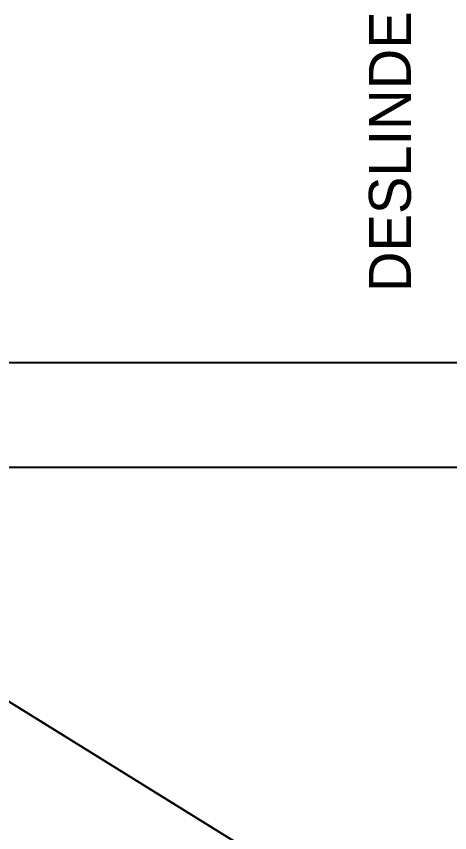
# Model space of a CAD drawing. Extents: x 730854 to 731444, y 4378581 to 4379608.
# Drawn here: x 730901.2 to 730942.5, y 4379376.2 to 4379454 of the extents above; entities that cross this region are included whole.
import ezdxf

# ---------------------------------------------------------------- set-up
doc = ezdxf.new("R2010")
doc.units = 0
doc.layers.get('0').update_dxf_attribs({"linetype": 'CONTINUOUS'})

msp = doc.modelspace()

# ---------------------------------------------------------------- texts
at = {"color": 0, "linetype": 'CONTINUOUS'}
msp.add_text('DESLINDE DE DOMINIO PUBLICO MARITIMO-TERRESTRE ', height=4, rotation=90, dxfattribs=at).set_placement((730938.81, 4379427.71))

# ---------------------------------------------------------------- meshes
mesh = msp.add_polyface(dxfattribs=at)
corners = [(730854.5, 4378581), (730854.5, 4378581), (730854.5, 4378771.962), (731162.5, 4378581), (730854.5, 4378946.493), (731444, 4378581), (730854.5, 4379607.5), (731444, 4379242.007), (731444, 4379607.5)]
mesh.append_faces([[corners[k] for k in face] for face in [(0, 1, 3, 2), (2, 3, 5, 4), (4, 5, 7, 6), (6, 7, 8, 8)]], dxfattribs={"vtx0": -1, "vtx2": -1, "color": 0})
mesh = msp.add_polyface(dxfattribs=at)
corners = [(730864.5, 4379421), (730864.5, 4379421), (730864.5, 4379595.271), (731145.58, 4379421), (730864.5, 4379601.5), (731145.58, 4379427.229), (731145.58, 4379601.5)]
mesh.append_faces([[corners[k] for k in face] for face in [(0, 1, 3, 2), (2, 3, 5, 4), (4, 5, 6, 6)]], dxfattribs={"vtx0": -1, "vtx2": -1, "color": 0})
mesh = msp.add_polyface(dxfattribs=at)
corners = [(730864.5, 4378591), (730864.5, 4378591), (730864.5, 4378775.762), (731162.5, 4378591), (730864.5, 4378944.093), (731434, 4378591), (730864.5, 4379411), (731434, 4379057.907), (731162.5, 4379411), (731434, 4379242.668), (731434, 4379411)]
mesh.append_faces([[corners[k] for k in face] for face in [(0, 1, 3, 2), (2, 3, 5, 4), (4, 5, 7, 6), (6, 7, 9, 8), (8, 9, 10, 10)]], dxfattribs={"vtx0": -1, "vtx2": -1, "color": 0})

doc.saveas('drawing.dxf')
